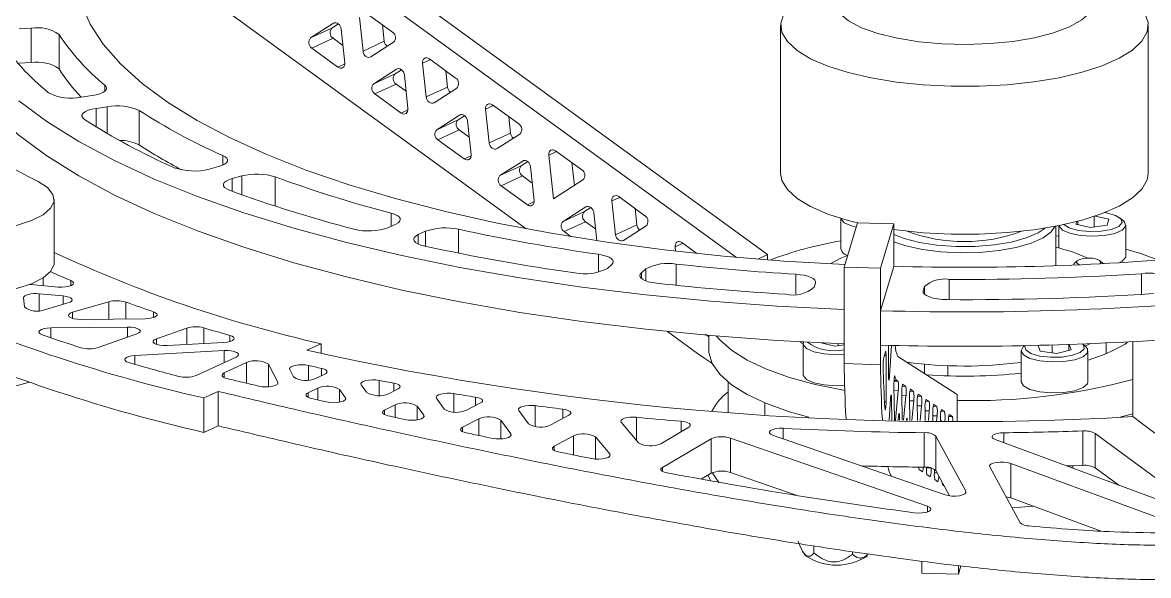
# Model space of a CAD drawing. Header units: millimetres. Extents: x 30 to 313, y 16 to 167.
# Drawn here: x 92.88 to 139.13, y 120.54 to 143.28 of the extents above; entities that cross this region are included whole.
import ezdxf

# ---------------------------------------------------------------- set-up
doc = ezdxf.new("R2010")
doc.units = ezdxf.units.MM

msp = doc.modelspace()

# ---------------------------------------------------------------- linework, layer by layer
at = {"color": 7, "linetype": 'Continuous', "lineweight": 15}
for p, q in [((103.703, 148.13), (123.482, 133.735)), ((102.827, 147.724), (122.2, 133.624)), ((113.558, 134.801), (100.983, 143.953)), ((106.862, 142.103), (106.715, 143.488)), ((106.995, 143.668), (108.075, 142.882)), ((93.237, 143.044), (92.743, 143.017)), ((93.237, 141.63), (93.237, 143.044)), ((105.644, 143.245), (104.711, 142.646)), ((104.711, 142.646), (105.587, 143.052)), ((105.852, 143.222), (105.587, 143.052)), ((106.115, 141.624), (105.968, 143.009)), ((107.738, 142.509), (107.667, 143.179)), ((124.018, 143.168), (124.018, 137.087)), ((139.118, 137.087), (139.118, 143.168)), ((94.377, 141.37), (94.377, 142.784)), ((104.755, 142.23), (105.631, 142.636)), ((106.039, 142.339), (105.631, 142.636)), ((106.862, 142.103), (107.738, 142.509)), ((108.119, 142.466), (107.186, 141.867)), ((105.835, 141.444), (104.755, 142.23)), ((93.237, 141.63), (92.743, 141.603)), ((109.454, 140.216), (109.307, 141.602)), ((109.587, 141.781), (110.668, 140.995)), ((108.237, 141.358), (107.304, 140.759)), ((107.304, 140.759), (108.179, 141.165)), ((108.444, 141.335), (108.179, 141.165)), ((108.708, 139.737), (108.561, 141.122)), ((110.33, 140.622), (110.259, 141.292)), ((107.348, 140.343), (108.224, 140.749)), ((108.632, 140.452), (108.224, 140.749)), ((109.454, 140.216), (110.33, 140.622)), ((95.743, 140.273), (95.286, 140.204)), ((108.428, 139.557), (107.348, 140.343)), ((110.712, 140.58), (109.779, 139.98)), ((96.359, 139.817), (95.903, 139.749)), ((112.047, 138.329), (111.9, 139.715)), ((112.18, 139.895), (113.26, 139.108)), ((97.663, 138.25), (97.663, 139.664)), ((110.829, 139.471), (109.896, 138.872)), ((109.896, 138.872), (110.772, 139.278)), ((111.037, 139.448), (110.772, 139.278)), ((111.3, 137.85), (111.153, 139.235)), ((112.923, 138.735), (112.852, 139.406)), ((109.94, 138.457), (110.816, 138.862)), ((111.225, 138.565), (110.816, 138.862)), ((111.02, 137.67), (109.94, 138.457)), ((112.047, 138.329), (112.923, 138.735)), ((113.304, 138.693), (112.371, 138.094)), ((114.684, 136.027), (114.493, 137.828)), ((114.773, 138.008), (115.853, 137.221)), ((113.422, 137.584), (112.489, 136.985)), ((112.489, 136.985), (113.365, 137.391)), ((113.629, 137.561), (113.365, 137.391)), ((115.544, 136.579), (115.444, 137.519)), ((100.932, 137.356), (100.544, 137.251)), ((101.881, 136.969), (101.494, 136.864)), ((112.533, 136.57), (113.409, 136.976)), ((113.817, 136.678), (113.409, 136.976)), ((113.893, 135.963), (113.746, 137.349)), ((113.613, 135.784), (112.533, 136.57)), ((115.897, 136.806), (114.684, 136.027)), ((94.177, 133.411), (94.177, 136.003)), ((117.365, 136.121), (118.445, 135.335)), ((116.014, 135.698), (115.081, 135.098)), ((116.222, 135.674), (115.957, 135.504)), ((117.232, 134.556), (117.085, 135.941)), ((118.108, 134.962), (118.037, 135.632)), ((115.081, 135.098), (115.957, 135.504)), ((115.125, 134.683), (116.001, 135.089)), ((116.41, 134.792), (116.001, 135.089)), ((116.461, 134.308), (116.339, 135.462)), ((126.493, 135.223), (126.493, 133.976)), ((136.181, 135.095), (136.149, 134.99)), ((136.223, 134.972), (136.223, 135.106)), ((136.897, 134.868), (136.897, 135.304)), ((136.952, 135.323), (137.497, 135.192)), ((137.423, 134.947), (137.497, 135.192)), ((138.109, 135.112), (137.969, 135.235)), ((108.208, 134.987), (107.916, 134.851)), ((109.426, 134.695), (109.134, 134.559)), ((115.413, 134.473), (115.125, 134.683)), ((117.232, 134.556), (118.108, 134.962)), ((118.489, 134.919), (117.556, 134.32)), ((126.63, 133.223), (127.179, 135.047)), ((128.671, 134.997), (127.179, 135.047)), ((128.122, 133.173), (128.671, 134.997)), ((128.671, 134.997), (128.671, 133.253)), ((135.318, 133.281), (135.318, 134.903)), ((135.448, 134.928), (135.448, 134.006)), ((136.749, 134.846), (136.149, 134.99)), ((137.423, 134.947), (136.749, 134.846)), ((138.198, 133.677), (138.198, 134.95)), ((119.958, 134.234), (120.58, 133.781)), ((135.448, 134.494), (135.318, 134.511)), ((119.696, 133.878), (119.678, 134.054)), ((123.083, 133.55), (123.482, 133.735)), ((123.482, 133.735), (123.482, 133.519)), ((138.191, 133.631), (138.198, 133.677)), ((117.077, 133.326), (116.9, 133.17)), ((126.63, 129.26), (126.63, 133.223)), ((128.122, 133.173), (126.63, 133.223)), ((128.671, 133.253), (128.397, 132.341)), ((136.201, 133.487), (136.082, 133.382)), ((137.252, 133.382), (137.133, 133.487)), ((137.252, 133.382), (137.268, 133.366)), ((118.48, 133.149), (118.303, 132.993)), ((128.122, 129.21), (128.122, 133.173)), ((93.176, 132.513), (93.228, 132.507)), ((94.339, 132.403), (93.228, 132.507)), ((125.45, 132.568), (125.4, 132.402)), ((128.397, 132.341), (128.123, 131.431)), ((129.928, 132.419), (129.877, 132.252)), ((92.952, 131.591), (92.921, 131.965)), ((94.546, 132.037), (93.556, 132.13)), ((93.782, 131.471), (94.74, 131.752)), ((94.934, 131.365), (96.416, 131.799)), ((128.123, 131.431), (128.123, 130.017)), ((97.92, 131.101), (95.28, 131.073)), ((97.192, 130.76), (94.034, 130.726)), ((95.982, 129.914), (97.573, 130.479)), ((98.374, 130.277), (99.619, 130.719)), ((120.604, 129.673), (119.367, 130.573)), ((101.151, 130.125), (98.819, 129.998)), ((105.145, 130.075), (104.561, 129.804)), ((105.145, 129.666), (105.145, 130.075)), ((121.068, 130.414), (121.068, 129.827)), ((124.818, 130.151), (124.937, 130.073)), ((124.937, 130.079), (124.937, 128.806)), ((126.238, 129.975), (125.688, 130.107)), ((125.712, 130.101), (125.712, 130.106)), ((126.63, 130.034), (126.238, 129.975)), ((126.386, 129.997), (126.386, 130.076)), ((128.57, 130.005), (128.492, 128.75)), ((134.04, 129.994), (133.981, 129.941)), ((134.68, 129.771), (134.589, 130.006)), ((135.172, 129.703), (135.172, 130.021)), ((135.854, 129.802), (135.854, 130.042)), ((135.865, 130.043), (135.95, 129.826)), ((136.554, 129.941), (136.416, 130.063)), ((136.52, 129.971), (136.749, 130.076)), ((138.486, 130.161), (138.486, 127.069)), ((101.164, 129.788), (97.494, 129.588)), ((101.651, 129.526), (100.005, 128.763)), ((128.253, 129.507), (128.322, 129.736)), ((128.347, 127.687), (128.347, 129.583)), ((128.447, 128.74), (128.447, 129.915)), ((128.834, 129.553), (131.266, 127.981)), ((133.892, 129.779), (133.892, 128.507)), ((135.363, 129.677), (134.68, 129.771)), ((135.363, 129.677), (135.95, 129.826)), ((136.642, 128.507), (136.642, 129.779)), ((102.078, 129.296), (101.166, 128.873)), ((103.365, 128.494), (102.976, 129.228)), ((128.122, 129.21), (126.63, 129.26)), ((129.245, 129.307), (129.228, 129.298)), ((104.013, 128.708), (103.852, 129.011)), ((105.297, 128.823), (104.915, 128.641)), ((100.911, 128.113), (100.327, 127.842)), ((100.911, 128.113), (100.911, 126.699)), ((105.003, 128.247), (104.607, 128.058)), ((106.138, 127.855), (105.899, 128.19)), ((107.009, 128.075), (106.787, 128.385)), ((108.301, 128.213), (107.91, 128.02)), ((121.863, 128.491), (121.863, 127.246)), ((128.693, 126.96), (128.673, 128.388)), ((128.847, 128.138), (128.733, 126.934)), ((128.796, 128.555), (128.842, 128.525)), ((129.028, 128.405), (129.161, 128.319)), ((129.347, 128.199), (129.48, 128.113)), ((100.327, 126.428), (100.327, 127.842)), ((110.2, 127.389), (109.883, 127.833)), ((128.531, 127.79), (128.478, 126.937)), ((128.588, 126.935), (128.575, 127.828)), ((129.009, 126.926), (128.994, 128.044)), ((129.166, 127.932), (129.07, 126.925)), ((129.325, 126.921), (129.312, 127.838)), ((129.485, 127.726), (129.408, 126.92)), ((129.665, 127.993), (129.798, 127.907)), ((129.984, 127.787), (130.117, 127.701)), ((131.266, 127.981), (131.266, 126.903)), ((108.187, 127.561), (107.746, 127.343)), ((109.357, 127.131), (109.088, 127.507)), ((111.69, 127.638), (111.107, 127.337)), ((113.66, 126.781), (113.265, 127.334)), ((123.363, 127.147), (123.363, 127.643)), ((129.641, 126.916), (129.631, 127.632)), ((129.804, 127.52), (129.746, 126.915)), ((129.957, 126.912), (129.95, 127.426)), ((130.122, 127.314), (130.084, 126.911)), ((130.273, 126.909), (130.269, 127.22)), ((130.303, 127.581), (130.436, 127.495)), ((130.622, 127.375), (130.754, 127.289)), ((111.616, 126.986), (110.949, 126.642)), ((112.931, 126.363), (112.523, 126.934)), ((115.322, 127.14), (114.573, 126.733)), ((118.174, 126.001), (117.469, 126.845)), ((128.693, 126.96), (128.693, 126.933)), ((128.862, 127.106), (128.845, 126.93)), ((128.904, 126.928), (128.902, 127.08)), ((130.441, 127.108), (130.422, 126.908)), ((130.589, 126.906), (130.587, 127.013)), ((130.94, 127.169), (131.073, 127.083)), ((138.477, 127.076), (139.394, 126.398)), ((100.911, 126.699), (100.327, 126.428)), ((115.508, 126.285), (114.719, 125.856)), ((120.243, 126.639), (119.09, 125.963)), ((123.687, 126.317), (130.774, 123.859)), ((129.917, 124.998), (129.917, 126.412)), ((131.626, 124.005), (130.392, 126.275)), ((130.392, 124.861), (130.392, 126.275)), ((136.432, 125.071), (136.432, 126.486)), ((136.939, 126.388), (140.412, 123.821)), ((136.939, 124.974), (136.939, 126.388)), ((117, 125.541), (116.416, 126.242)), ((121.158, 126.164), (119.158, 124.991)), ((121.158, 124.75), (121.158, 126.164)), ((121.953, 126.197), (130.045, 123.391)), ((121.953, 124.783), (121.953, 126.197)), ((139.585, 123.641), (132.827, 126.134)), ((129.842, 124.811), (129.709, 124.897)), ((130.344, 124.908), (130.341, 124.872)), ((133.853, 122.713), (132.604, 125.01)), ((140.458, 122.573), (133.467, 125.152)), ((133.467, 123.738), (133.467, 125.152)), ((136.017, 124.957), (136.017, 125.058)), ((136.939, 124.974), (137.903, 124.261)), ((121.158, 124.75), (120.764, 124.518)), ((121.033, 124.688), (121.139, 124.453)), ((121.21, 124.775), (121.484, 124.373)), ((121.953, 124.783), (124.661, 123.844)), ((130.16, 124.605), (130.028, 124.691)), ((130.479, 124.399), (130.346, 124.485)), ((130.958, 123.819), (130.392, 124.861)), ((130.732, 124.236), (130.665, 124.279)), ((137.177, 122.369), (133.467, 123.738)), ((133.521, 123.324), (134.401, 123.393)), ((125.385, 121.762), (125.385, 121.47)), ((124.934, 121.518), (125.035, 121.361)), ((126.965, 121.523), (126.965, 121.418)), ((129.823, 120.643), (129.823, 121.135)), ((131.316, 120.593), (131.316, 120.952)), ((131.42, 120.94), (131.316, 120.593)), ((131.316, 120.593), (129.823, 120.643))]:
    msp.add_line(p, q, dxfattribs=at)
at = {"color": 8, "linetype": 'Continuous', "lineweight": 15}
for p, q in [((105.644, 143.245), (105.681, 143.262)), ((105.835, 141.444), (106.116, 141.574)), ((109.307, 141.602), (109.629, 141.751)), ((108.237, 141.358), (108.273, 141.375)), ((96.261, 140.454), (96.261, 140.7)), ((95.903, 138.987), (95.903, 139.749)), ((96.359, 138.712), (96.359, 139.817)), ((108.428, 139.557), (108.709, 139.687)), ((111.9, 139.715), (112.222, 139.864)), ((110.829, 139.471), (110.866, 139.488)), ((114.493, 137.828), (114.815, 137.977)), ((101.1, 137.415), (101.1, 137.814)), ((111.02, 137.67), (111.301, 137.801)), ((113.422, 137.584), (113.458, 137.601)), ((101.881, 136.201), (101.881, 136.969)), ((103.259, 135.729), (103.259, 136.934)), ((101.494, 136.342), (101.494, 136.864)), ((117.085, 135.941), (117.407, 136.09)), ((113.613, 135.784), (113.894, 135.914)), ((116.014, 135.698), (116.051, 135.714)), ((108.016, 134.898), (108.016, 135.443)), ((109.426, 134.08), (109.426, 134.695)), ((110.785, 133.797), (110.785, 134.779)), ((109.134, 134.17), (109.134, 134.559)), ((119.678, 134.054), (120, 134.203)), ((116.537, 133.014), (116.537, 133.75)), ((119.727, 132.473), (119.727, 133.348)), ((93.731, 132.46), (93.731, 132.789)), ((118.303, 132.757), (118.303, 132.993)), ((118.48, 132.657), (118.48, 133.149)), ((124.637, 132.111), (124.637, 132.929)), ((138.835, 132.103), (138.835, 132.951)), ((94.867, 132.46), (94.867, 132.667)), ((129.928, 132.11), (129.928, 132.419)), ((130.939, 131.885), (130.939, 132.719)), ((93.556, 131.433), (93.556, 132.13)), ((94.546, 131.695), (94.546, 132.037)), ((129.877, 132.186), (129.877, 132.252)), ((94.934, 131.114), (94.934, 131.365)), ((96.416, 131.085), (96.416, 131.799)), ((97.114, 131.092), (97.114, 131.786)), ((98.26, 131.151), (98.26, 131.385)), ((94.034, 130.323), (94.034, 130.726)), ((97.192, 130.344), (97.192, 130.76)), ((99.619, 130.042), (99.619, 130.719)), ((100.318, 130.08), (100.318, 130.729)), ((98.374, 130.049), (98.374, 130.277)), ((101.393, 130.162), (101.393, 130.417)), ((137.388, 130.104), (137.388, 129.665)), ((97.494, 129.226), (97.494, 129.588)), ((101.164, 129.301), (101.164, 129.788)), ((128.347, 129.583), (128.277, 129.586)), ((102.078, 128.449), (102.078, 129.296)), ((102.976, 128.302), (102.976, 129.228)), ((104.627, 128.575), (104.627, 129.178)), ((105.164, 128.76), (105.164, 129.058)), ((129.282, 129.302), (129.282, 129.263)), ((129.925, 129.231), (129.925, 128.848)), ((130.888, 129.17), (130.888, 128.752)), ((101.166, 128.679), (101.166, 128.873)), ((128.492, 128.75), (128.447, 128.751)), ((128.713, 128.737), (128.698, 128.737)), ((103.365, 128.436), (103.365, 128.494)), ((105.003, 127.763), (105.003, 128.247)), ((105.899, 127.671), (105.899, 128.19)), ((107.526, 127.947), (107.526, 128.568)), ((108.131, 128.13), (108.131, 128.452)), ((128.842, 128.525), (128.675, 128.531)), ((128.847, 128.138), (128.676, 128.144)), ((128.796, 128.555), (128.677, 128.559)), ((129.161, 128.319), (129.007, 128.324)), ((129.028, 128.405), (129.025, 128.405)), ((129.48, 128.113), (129.325, 128.118)), ((129.347, 128.199), (129.344, 128.199)), ((104.607, 127.867), (104.607, 128.058)), ((106.138, 127.778), (106.138, 127.855)), ((110.589, 127.264), (110.589, 128.021)), ((111.48, 127.53), (111.48, 127.88)), ((128.347, 127.687), (128.283, 127.689)), ((128.575, 127.828), (128.533, 127.829)), ((129.166, 127.932), (128.995, 127.938)), ((129.485, 127.726), (129.314, 127.732)), ((129.798, 127.907), (129.644, 127.912)), ((129.665, 127.993), (129.663, 127.993)), ((130.117, 127.701), (129.963, 127.706)), ((129.984, 127.787), (129.982, 127.787)), ((107.746, 127.157), (107.746, 127.343)), ((108.187, 127.044), (108.187, 127.561)), ((109.088, 126.943), (109.088, 127.507)), ((113.936, 126.669), (113.936, 127.528)), ((115.069, 127.002), (115.069, 127.383)), ((129.804, 127.52), (129.633, 127.526)), ((130.122, 127.314), (129.951, 127.32)), ((130.436, 127.495), (130.281, 127.5)), ((130.303, 127.581), (130.3, 127.581)), ((130.754, 127.289), (130.6, 127.294)), ((130.622, 127.375), (130.619, 127.375)), ((109.357, 127.054), (109.357, 127.131)), ((111.616, 126.301), (111.616, 126.986)), ((112.523, 126.16), (112.523, 126.934)), ((118.092, 126.098), (118.092, 127.05)), ((119.93, 126.455), (119.93, 126.883)), ((128.733, 126.934), (128.693, 126.935)), ((128.902, 127.08), (128.86, 127.082)), ((130.441, 127.108), (130.27, 127.114)), ((130.641, 126.906), (130.589, 126.908)), ((131.073, 127.083), (130.919, 127.088)), ((130.94, 127.169), (130.938, 127.169)), ((110.949, 126.461), (110.949, 126.642)), ((112.931, 126.286), (112.931, 126.363)), ((115.508, 125.502), (115.508, 126.285)), ((124.125, 126.165), (124.125, 126.597)), ((133.181, 126.003), (133.181, 126.412)), ((114.719, 125.682), (114.719, 125.856)), ((116.416, 125.333), (116.416, 126.242)), ((117, 125.451), (117, 125.541)), ((119.158, 124.826), (119.158, 124.991)), ((130.194, 124.966), (130.015, 124.972)), ((130.445, 124.762), (130.334, 124.766)), ((131.626, 123.945), (131.626, 124.005)), ((130.045, 123.16), (130.045, 123.391))]:
    msp.add_line(p, q, dxfattribs=at)
at = {"color": 7, "linetype": 'Continuous', "lineweight": 15, "flags": 128}
for points in [[(129.418, 145.791), (128.692, 145.662), (127.912, 145.46), (127.256, 145.214), (126.748, 144.932), (126.403, 144.623), (126.234, 144.299), (126.247, 143.97), (126.442, 143.647), (126.81, 143.342), (127.341, 143.065), (128.016, 142.824), (128.811, 142.629), (129.701, 142.487), (130.654, 142.401), (131.638, 142.375), (132.62, 142.409), (133.566, 142.504), (134.444, 142.654), (135.224, 142.856), (135.879, 143.102), (136.388, 143.384), (136.732, 143.693), (136.732, 143.693)], [(138.856, 142.511), (139.071, 142.89), (139.111, 143.275), (138.974, 143.657), (138.663, 144.029), (138.185, 144.379), (137.553, 144.702), (136.78, 144.989), (136.639, 145.032)], [(89.568, 143.969), (89.639, 143.153), (89.894, 142.227), (90.333, 141.309), (90.954, 140.403), (91.753, 139.512), (92.728, 138.641), (93.875, 137.794), (95.187, 136.974), (96.66, 136.184), (98.287, 135.429), (100.06, 134.712), (101.973, 134.036), (104.016, 133.403), (106.18, 132.817), (108.456, 132.28), (110.834, 131.794), (113.304, 131.362), (115.854, 130.986), (118.473, 130.667), (121.15, 130.407), (123.873, 130.206), (126.63, 130.066)], [(95.286, 144.054), (95.653, 143.214), (96.194, 142.384), (96.908, 141.569), (97.791, 140.772), (98.838, 139.998), (100.045, 139.25), (101.405, 138.532), (102.912, 137.848), (104.559, 137.2), (106.338, 136.592), (108.239, 136.026), (110.254, 135.507), (112.373, 135.035), (114.585, 134.614), (116.88, 134.245), (119.247, 133.931), (121.674, 133.672), (124.149, 133.471), (126.66, 133.327), (126.661, 133.327)], [(124.15, 143.637), (124.022, 143.254), (124.071, 142.869), (124.296, 142.491), (124.691, 142.129), (125.248, 141.791), (125.952, 141.486), (126.788, 141.22), (127.737, 140.999), (128.775, 140.83), (129.878, 140.715), (131.021, 140.658), (132.177, 140.66), (133.319, 140.72), (134.419, 140.838), (135.453, 141.01), (136.396, 141.233), (137.225, 141.501), (137.922, 141.809), (138.47, 142.148), (138.856, 142.511), (138.856, 142.511)], [(105.644, 143.245), (105.69, 143.264), (105.741, 143.268), (105.794, 143.255), (105.846, 143.226), (105.891, 143.184), (105.929, 143.132), (105.955, 143.072), (105.968, 143.009)], [(106.862, 142.103), (106.875, 142.04), (106.902, 141.981), (106.939, 141.928), (106.985, 141.886), (107.036, 141.858), (107.089, 141.844), (107.14, 141.848), (107.186, 141.867)], [(105.835, 141.444), (105.886, 141.416), (105.939, 141.403), (105.991, 141.406), (106.037, 141.425), (106.074, 141.46), (106.101, 141.506), (106.115, 141.562), (106.115, 141.624)], [(109.587, 141.781), (109.536, 141.81), (109.483, 141.823), (109.432, 141.82), (109.386, 141.8), (109.348, 141.766), (109.322, 141.719), (109.308, 141.663), (109.307, 141.602)], [(108.237, 141.358), (108.283, 141.378), (108.334, 141.381), (108.387, 141.368), (108.438, 141.339), (108.484, 141.297), (108.521, 141.245), (108.547, 141.185), (108.561, 141.122)], [(96.261, 140.7), (96.314, 140.639), (96.332, 140.576), (96.313, 140.513), (96.259, 140.452), (96.171, 140.396), (96.052, 140.346), (95.908, 140.304), (95.743, 140.273)], [(109.454, 140.216), (109.468, 140.154), (109.494, 140.094), (109.531, 140.041), (109.577, 139.999), (109.628, 139.971), (109.681, 139.958), (109.733, 139.961), (109.779, 139.98)], [(92.728, 140.055), (93.875, 139.208), (95.187, 138.388), (96.66, 137.599), (98.287, 136.844), (100.06, 136.126), (101.973, 135.45), (104.016, 134.817), (106.18, 134.231), (108.456, 133.694), (110.834, 133.208), (113.304, 132.777), (115.854, 132.4), (118.473, 132.081), (121.15, 131.821), (123.873, 131.621), (126.63, 131.481)], [(95.422, 139.294), (95.349, 139.357), (95.316, 139.423), (95.324, 139.49), (95.371, 139.556), (95.457, 139.617), (95.578, 139.67), (95.729, 139.715), (95.903, 139.749)], [(108.428, 139.557), (108.479, 139.529), (108.532, 139.516), (108.583, 139.519), (108.629, 139.539), (108.667, 139.573), (108.694, 139.62), (108.708, 139.676), (108.708, 139.737)], [(112.18, 139.895), (112.129, 139.923), (112.076, 139.936), (112.025, 139.933), (111.979, 139.913), (111.941, 139.879), (111.914, 139.832), (111.9, 139.776), (111.9, 139.715)], [(110.829, 139.471), (110.875, 139.491), (110.927, 139.494), (110.98, 139.481), (111.031, 139.453), (111.076, 139.411), (111.114, 139.358), (111.14, 139.298), (111.153, 139.235)], [(112.047, 138.329), (112.06, 138.267), (112.087, 138.207), (112.124, 138.154), (112.17, 138.112), (112.221, 138.084), (112.274, 138.071), (112.325, 138.074), (112.371, 138.094)], [(111.02, 137.67), (111.072, 137.642), (111.125, 137.629), (111.176, 137.632), (111.222, 137.652), (111.259, 137.686), (111.286, 137.733), (111.3, 137.789), (111.3, 137.85)], [(114.493, 137.828), (114.493, 137.889), (114.507, 137.945), (114.534, 137.992), (114.571, 138.026), (114.617, 138.046), (114.668, 138.049), (114.721, 138.036), (114.773, 138.008)], [(101.1, 137.814), (101.199, 137.759), (101.265, 137.7), (101.296, 137.637), (101.291, 137.574), (101.25, 137.512), (101.174, 137.453), (101.067, 137.401), (100.932, 137.356)], [(113.422, 137.584), (113.468, 137.604), (113.519, 137.607), (113.572, 137.594), (113.623, 137.566), (113.669, 137.524), (113.706, 137.471), (113.733, 137.411), (113.746, 137.349)], [(124.018, 137.087), (124.071, 136.788), (124.296, 136.41), (124.691, 136.048), (125.248, 135.71), (125.952, 135.405), (126.788, 135.139), (127.176, 135.04)], [(138.856, 136.43), (139.071, 136.809), (139.118, 137.087)], [(93.52, 136.748), (93.909, 136.491), (94.128, 136.213), (94.17, 135.926), (94.032, 135.642), (93.72, 135.374), (93.247, 135.134), (92.635, 134.931), (91.91, 134.776), (91.103, 134.674), (90.251, 134.63), (89.39, 134.646), (88.558, 134.722), (87.791, 134.853), (87.123, 135.035), (86.583, 135.259)], [(101.381, 136.383), (101.263, 136.438), (101.179, 136.499), (101.134, 136.564), (101.13, 136.632), (101.165, 136.698), (101.24, 136.76), (101.351, 136.816), (101.494, 136.864)], [(117.085, 135.941), (117.085, 136.003), (117.099, 136.059), (117.126, 136.105), (117.164, 136.14), (117.21, 136.159), (117.261, 136.162), (117.314, 136.149), (117.365, 136.121)], [(128.671, 134.763), (128.775, 134.749), (129.878, 134.634), (131.021, 134.577), (132.177, 134.578), (133.319, 134.639), (134.419, 134.757), (135.453, 134.929), (136.396, 135.152), (137.225, 135.42), (137.922, 135.728), (138.47, 136.067), (138.856, 136.43)], [(113.613, 135.784), (113.664, 135.755), (113.717, 135.742), (113.768, 135.745), (113.814, 135.765), (113.852, 135.799), (113.879, 135.846), (113.893, 135.902), (113.893, 135.963)], [(116.014, 135.698), (116.06, 135.717), (116.112, 135.72), (116.165, 135.707), (116.216, 135.679), (116.262, 135.637), (116.299, 135.584), (116.325, 135.524), (116.339, 135.462)], [(108.016, 135.443), (108.154, 135.399), (108.264, 135.347), (108.342, 135.29), (108.387, 135.228), (108.395, 135.164), (108.367, 135.102), (108.304, 135.042), (108.208, 134.987)], [(126.495, 135.223), (126.498, 135.21), (126.633, 135.048), (126.934, 134.913), (127.123, 134.864)], [(135.653, 134.97), (135.875, 134.833), (136.244, 134.731), (136.701, 134.685), (137.177, 134.7), (137.599, 134.775), (137.902, 134.898), (138.042, 135.05)], [(138.042, 135.05), (137.996, 135.209), (137.771, 135.35), (137.403, 135.451), (137.334, 135.462)], [(138.191, 134.904), (138.148, 135.072), (138.109, 135.112)], [(135.286, 134.896), (135.131, 134.671), (134.797, 134.424), (134.312, 134.208), (133.698, 134.031), (132.985, 133.903), (132.205, 133.828), (131.396, 133.811), (130.595, 133.853), (129.839, 133.951), (129.164, 134.1), (128.671, 134.266)], [(128.671, 134.564), (129.088, 134.401), (129.716, 134.239), (130.436, 134.127), (131.213, 134.071), (132.008, 134.074), (132.781, 134.136), (133.493, 134.254), (134.108, 134.422), (134.596, 134.631), (134.884, 134.826)], [(135.45, 134.928), (135.453, 134.911), (135.588, 134.748), (135.889, 134.613), (136.317, 134.524), (136.813, 134.491), (137.31, 134.521), (137.742, 134.609), (138.049, 134.742), (138.191, 134.904)], [(109.398, 134.086), (109.241, 134.128), (109.113, 134.18), (109.019, 134.239), (108.962, 134.304), (108.946, 134.371), (108.97, 134.437), (109.033, 134.501), (109.134, 134.559)], [(117.232, 134.556), (117.246, 134.493), (117.272, 134.433), (117.309, 134.381), (117.355, 134.339), (117.406, 134.31), (117.459, 134.297), (117.51, 134.3), (117.556, 134.32)], [(119.958, 134.234), (119.907, 134.262), (119.854, 134.275), (119.802, 134.272), (119.756, 134.253), (119.719, 134.218), (119.692, 134.172), (119.678, 134.116), (119.678, 134.054)], [(116.537, 133.75), (116.704, 133.719), (116.851, 133.679), (116.971, 133.63), (117.062, 133.574), (117.119, 133.513), (117.141, 133.45), (117.127, 133.387), (117.077, 133.326)], [(126.761, 133.704), (126.488, 133.586), (126.058, 133.356)], [(139.558, 133.512), (138.759, 133.792), (138.198, 133.955)], [(94.177, 133.411), (94.17, 133.333), (94.032, 133.049), (93.72, 132.781), (93.247, 132.541), (92.635, 132.339), (91.91, 132.183), (91.103, 132.081), (90.251, 132.037), (89.39, 132.053), (88.72, 132.109)], [(136.042, 133.308), (136.078, 133.378), (136.082, 133.382)], [(136.291, 133.319), (136.218, 133.356), (136.17, 133.419), (136.197, 133.483), (136.297, 133.539), (136.452, 133.578), (136.641, 133.594), (136.833, 133.585), (137, 133.551)], [(137, 133.551), (137.117, 133.5), (137.165, 133.437), (137.137, 133.373), (137.12, 133.358)], [(137.926, 133.403), (138.049, 133.469), (138.191, 133.631)], [(118.926, 132.558), (118.742, 132.585), (118.578, 132.624), (118.44, 132.674), (118.336, 132.731), (118.267, 132.794), (118.239, 132.861), (118.251, 132.928), (118.303, 132.993)], [(125.45, 132.568), (125.451, 132.63), (125.418, 132.691), (125.352, 132.749), (125.255, 132.802), (125.13, 132.848), (124.982, 132.885), (124.816, 132.912), (124.637, 132.929)], [(94.339, 132.403), (94.494, 132.397), (94.648, 132.407), (94.784, 132.433), (94.89, 132.471), (94.955, 132.518), (94.974, 132.57), (94.943, 132.621), (94.867, 132.667)], [(93.556, 132.13), (93.441, 132.136), (93.325, 132.133), (93.213, 132.121), (93.114, 132.101), (93.03, 132.074), (92.969, 132.041), (92.932, 132.004), (92.921, 131.965)], [(94.74, 131.752), (94.828, 131.785), (94.886, 131.826), (94.91, 131.869), (94.898, 131.914), (94.851, 131.956), (94.773, 131.992), (94.668, 132.02), (94.546, 132.037)], [(130.855, 131.886), (130.65, 131.894), (130.455, 131.916), (130.277, 131.951), (130.125, 131.998), (130.005, 132.053), (129.921, 132.116), (129.878, 132.183), (129.877, 132.252)], [(95.28, 131.073), (95.128, 131.079), (94.989, 131.1), (94.876, 131.134), (94.799, 131.178), (94.765, 131.228), (94.778, 131.278), (94.836, 131.325), (94.934, 131.365)], [(98.26, 131.385), (98.345, 131.346), (98.394, 131.301), (98.401, 131.252), (98.368, 131.206), (98.295, 131.164), (98.19, 131.131), (98.062, 131.11), (97.92, 131.101)], [(93.686, 130.445), (93.604, 130.484), (93.559, 130.529), (93.553, 130.577), (93.588, 130.623), (93.661, 130.664), (93.766, 130.696), (93.894, 130.718), (94.034, 130.726)], [(97.192, 130.76), (97.338, 130.754), (97.473, 130.735), (97.584, 130.703), (97.664, 130.662), (97.704, 130.615), (97.702, 130.566), (97.657, 130.519), (97.573, 130.479)], [(121.068, 130.361), (120.994, 130.412), (120.918, 130.467)], [(98.374, 130.277), (98.287, 130.234), (98.243, 130.184), (98.247, 130.133), (98.297, 130.084), (98.39, 130.043), (98.517, 130.013), (98.664, 129.998), (98.819, 129.998)], [(101.393, 130.417), (101.488, 130.381), (101.548, 130.339), (101.571, 130.292), (101.553, 130.245), (101.496, 130.202), (101.405, 130.165), (101.287, 130.139), (101.151, 130.125)], [(121.385, 130.387), (121.514, 130.231), (121.996, 129.803), (122.641, 129.399), (123.439, 129.026), (124.376, 128.691), (125.436, 128.4), (126.601, 128.158), (126.652, 128.149)], [(124.951, 130.144), (124.942, 130.04), (125.077, 129.878), (125.378, 129.742), (125.806, 129.653), (126.302, 129.621), (126.63, 129.633)], [(128.447, 129.915), (128.447, 129.962), (128.449, 130.008)], [(134.062, 129.994), (134.053, 129.975), (134.084, 129.816), (134.295, 129.673), (134.654, 129.567), (135.106, 129.516), (135.583, 129.526), (136.012, 129.597)], [(136.012, 129.597), (136.327, 129.716), (136.482, 129.867), (136.451, 130.026), (136.413, 130.065)], [(138.168, 130.054), (138.257, 130.13), (138.27, 130.149)], [(97.244, 129.298), (97.153, 129.334), (97.095, 129.377), (97.074, 129.423), (97.094, 129.47), (97.151, 129.512), (97.242, 129.548), (97.36, 129.574), (97.494, 129.588)], [(101.164, 129.788), (101.311, 129.789), (101.452, 129.775), (101.575, 129.749), (101.67, 129.711), (101.728, 129.666), (101.744, 129.618), (101.718, 129.57), (101.651, 129.526)], [(121.197, 129.28), (120.905, 129.464), (120.604, 129.673)], [(121.068, 129.827), (121.073, 129.719), (121.205, 129.263), (121.514, 128.817), (121.996, 128.388), (122.641, 127.984), (123.439, 127.612), (124.376, 127.277), (125.175, 127.051)], [(128.322, 129.736), (128.327, 129.748), (128.332, 129.75), (128.336, 129.742), (128.34, 129.726), (128.343, 129.7), (128.345, 129.667), (128.347, 129.628), (128.347, 129.583)], [(133.981, 129.941), (133.892, 129.776), (133.988, 129.611), (134.257, 129.468), (134.662, 129.368), (135.149, 129.323), (135.652, 129.339), (136.103, 129.415)], [(136.103, 129.415), (136.441, 129.541), (136.621, 129.698), (136.617, 129.867), (136.554, 129.941)], [(104.627, 129.178), (104.496, 129.199), (104.351, 129.207), (104.207, 129.201), (104.074, 129.181), (103.964, 129.148), (103.887, 129.107), (103.848, 129.06), (103.852, 129.011)], [(105.164, 129.058), (105.241, 129.037), (105.304, 129.011), (105.35, 128.982), (105.379, 128.95), (105.387, 128.917), (105.376, 128.884), (105.346, 128.852), (105.297, 128.823)], [(101.166, 128.873), (101.116, 128.845), (101.085, 128.814), (101.072, 128.782), (101.078, 128.749), (101.103, 128.717), (101.146, 128.688), (101.206, 128.662), (101.279, 128.641)], [(107.526, 128.568), (107.391, 128.586), (107.246, 128.59), (107.104, 128.58), (106.976, 128.557), (106.873, 128.523), (106.804, 128.481), (106.775, 128.433), (106.787, 128.385)], [(124.937, 128.806), (124.942, 128.767), (125.077, 128.605), (125.378, 128.47), (125.806, 128.38), (126.302, 128.348), (126.646, 128.361)], [(128.447, 128.74), (128.448, 128.672), (128.452, 128.618), (128.457, 128.584), (128.464, 128.574), (128.472, 128.587), (128.479, 128.624), (128.486, 128.68), (128.492, 128.75)], [(128.713, 128.737), (128.707, 128.749), (128.699, 128.741), (128.692, 128.711), (128.685, 128.663), (128.68, 128.602), (128.675, 128.531), (128.673, 128.458), (128.673, 128.388)], [(102.583, 128.329), (102.714, 128.307), (102.859, 128.298), (103.005, 128.304), (103.14, 128.324), (103.251, 128.356), (103.33, 128.397), (103.369, 128.445), (103.365, 128.494)], [(108.131, 128.452), (108.215, 128.432), (108.285, 128.407), (108.339, 128.377), (108.372, 128.345), (108.386, 128.311), (108.378, 128.277), (108.349, 128.244), (108.301, 128.213)], [(133.892, 128.507), (133.892, 128.504), (133.988, 128.338), (134.257, 128.196), (134.662, 128.095), (135.149, 128.05), (135.652, 128.067), (136.103, 128.143)], [(136.103, 128.143), (136.441, 128.268), (136.621, 128.425), (136.642, 128.507)], [(104.607, 128.058), (104.558, 128.03), (104.528, 127.998), (104.516, 127.966), (104.524, 127.933), (104.551, 127.902), (104.595, 127.873), (104.656, 127.847), (104.731, 127.826)], [(105.368, 127.679), (105.503, 127.657), (105.651, 127.65), (105.8, 127.657), (105.935, 127.679), (106.044, 127.713), (106.118, 127.756), (106.151, 127.805), (106.138, 127.855)], [(110.589, 128.021), (110.455, 128.036), (110.315, 128.037), (110.178, 128.025), (110.057, 128.002), (109.961, 127.967), (109.897, 127.926), (109.87, 127.88), (109.883, 127.833)], [(111.48, 127.88), (111.572, 127.861), (111.649, 127.837), (111.71, 127.808), (111.75, 127.775), (111.769, 127.74), (111.764, 127.704), (111.738, 127.67), (111.69, 127.638)], [(128.3, 127.42), (128.305, 127.375), (128.312, 127.355), (128.32, 127.362), (128.328, 127.395), (128.336, 127.451), (128.342, 127.524), (128.346, 127.605), (128.347, 127.687)], [(128.531, 127.79), (128.536, 127.856), (128.542, 127.911), (128.55, 127.948), (128.557, 127.965), (128.564, 127.96), (128.569, 127.934), (128.573, 127.888), (128.575, 127.828)], [(107.746, 127.343), (107.7, 127.314), (107.671, 127.283), (107.661, 127.25), (107.67, 127.217), (107.699, 127.186), (107.745, 127.157), (107.807, 127.132), (107.884, 127.111)], [(113.936, 127.528), (113.804, 127.538), (113.668, 127.537), (113.538, 127.524), (113.424, 127.499), (113.334, 127.465), (113.275, 127.424), (113.252, 127.379), (113.265, 127.334)], [(115.069, 127.383), (115.167, 127.367), (115.253, 127.343), (115.321, 127.315), (115.368, 127.281), (115.393, 127.245), (115.393, 127.209), (115.369, 127.173), (115.322, 127.14)], [(128.862, 127.106), (128.868, 127.155), (128.874, 127.192), (128.88, 127.213), (128.887, 127.218), (128.892, 127.205), (128.897, 127.177), (128.9, 127.134), (128.902, 127.08)], [(137.961, 127.051), (138.214, 127.118), (138.486, 127.194)], [(108.595, 126.954), (108.729, 126.933), (108.877, 126.926), (109.024, 126.934), (109.157, 126.956), (109.265, 126.99), (109.338, 127.034), (109.369, 127.082), (109.357, 127.131)], [(118.092, 127.05), (117.961, 127.056), (117.829, 127.052), (117.706, 127.035), (117.6, 127.009), (117.519, 126.974), (117.468, 126.933), (117.451, 126.889), (117.469, 126.845)], [(119.93, 126.883), (120.037, 126.869), (120.132, 126.848), (120.211, 126.82), (120.268, 126.787), (120.3, 126.75), (120.307, 126.712), (120.287, 126.674), (120.243, 126.639)], [(129.183, 126.923), (129.186, 126.949), (129.193, 126.986), (129.199, 127.007), (129.205, 127.012), (129.211, 126.999), (129.216, 126.971), (129.219, 126.928), (129.219, 126.923)], [(110.949, 126.642), (110.904, 126.613), (110.877, 126.581), (110.869, 126.549), (110.88, 126.516), (110.911, 126.485), (110.959, 126.456), (111.023, 126.431), (111.1, 126.411)], [(112.178, 126.183), (112.313, 126.163), (112.46, 126.158), (112.605, 126.166), (112.736, 126.189), (112.842, 126.223), (112.913, 126.266), (112.944, 126.314), (112.931, 126.363)], [(124.125, 126.597), (123.97, 126.597), (123.823, 126.582), (123.697, 126.551), (123.604, 126.51), (123.555, 126.461), (123.553, 126.409), (123.598, 126.36), (123.687, 126.317)], [(133.181, 126.412), (133.042, 126.404), (132.915, 126.383), (132.811, 126.351), (132.738, 126.31), (132.702, 126.265), (132.705, 126.218), (132.748, 126.173), (132.827, 126.134)], [(114.719, 125.856), (114.676, 125.827), (114.651, 125.795), (114.646, 125.762), (114.659, 125.73), (114.692, 125.699), (114.742, 125.671), (114.808, 125.646), (114.887, 125.627)], [(116.265, 125.353), (116.402, 125.334), (116.549, 125.33), (116.694, 125.34), (116.823, 125.364), (116.926, 125.399), (116.993, 125.443), (117.019, 125.492), (117, 125.541)], [(119.158, 124.991), (119.118, 124.961), (119.097, 124.929), (119.095, 124.896), (119.112, 124.864), (119.148, 124.833), (119.201, 124.805), (119.269, 124.782), (119.35, 124.763)], [(132.604, 125.01), (132.601, 125.064), (132.649, 125.115), (132.744, 125.159), (132.875, 125.19), (133.029, 125.205), (133.19, 125.204), (133.341, 125.185), (133.467, 125.152)], [(135.764, 125.05), (136.027, 125.058), (136.432, 125.071)], [(131.626, 124.005), (131.629, 123.952), (131.582, 123.901), (131.49, 123.858), (131.362, 123.826), (131.21, 123.81), (131.051, 123.81), (130.901, 123.827), (130.774, 123.859)], [(133.272, 123.782), (133.341, 123.771), (133.467, 123.738)], [(129.499, 123.12), (129.664, 123.109), (129.832, 123.116), (129.982, 123.141), (130.099, 123.182), (130.168, 123.233), (130.182, 123.289), (130.14, 123.344), (130.045, 123.391)], [(137.031, 122.36), (137.096, 122.373), (137.141, 122.383)]]:
    msp.add_lwpolyline(points, dxfattribs=at)
at = {"color": 7, "linetype": 'Continuous', "lineweight": 15}
for centre, radius, start, end in [((93.493, 141.543), 1.523, 54.5458, 99.7013), ((105.773, 142.861), 0.266, 134.3173, 237.7976), ((100.043, 147.928), 9.699, 213.1807, 231.0562), ((101.988, 147.772), 9.1, 213.2395, 230.9975), ((104.897, 142.455), 0.266, 134.3173, 237.7976), ((108.051, 142.543), 0.315, 186.1191, 231.3865), ((107.933, 142.657), 0.266, 314.3173, 57.7976), ((93.493, 140.129), 1.523, 54.5458, 99.7013), ((100.989, 145.588), 7.843, 212.5365, 223.3477), ((108.365, 140.975), 0.266, 134.3173, 237.7976), ((101.32, 153.052), 18.074, 222.6234, 244.432), ((107.489, 140.569), 0.266, 134.3173, 237.7976), ((110.644, 140.656), 0.315, 186.1191, 231.3865), ((110.526, 140.77), 0.266, 314.3173, 57.7976), ((94.874, 142.205), 2.042, 243, 281.6615), ((96.768, 137.673), 2.183, 65.7973, 100.7815), ((109.509, 161.051), 25.919, 237.0767, 246.3452), ((110.87, 160.085), 24.32, 237.1072, 246.3146), ((110.958, 139.088), 0.266, 134.3173, 237.7976), ((110.082, 138.682), 0.266, 134.3173, 237.7976), ((113.118, 138.883), 0.266, 314.3173, 57.7976), ((96.884, 136.676), 1.756, 63.6777, 91.0776), ((113.236, 138.769), 0.315, 186.1191, 231.3865), ((109.464, 156.298), 21.564, 236.8189, 242.2132), ((113.551, 137.201), 0.266, 134.3173, 237.7976), ((99.923, 139.639), 2.467, 250.7447, 284.5695), ((102.507, 134.5), 2.547, 72.8188, 104.2146), ((120.758, 184.445), 50.632, 249.781, 255.4246), ((112.675, 136.795), 0.266, 134.3173, 237.7976), ((115.711, 136.996), 0.266, 314.3173, 57.7976), ((120.047, 187.013), 53.961, 249.7623, 255.4434), ((115.267, 134.908), 0.266, 134.3173, 237.7976), ((116.143, 135.314), 0.266, 134.3173, 237.7976), ((118.304, 135.109), 0.266, 314.3173, 57.7976), ((107.091, 137.16), 2.452, 255.6933, 289.6726), ((110.251, 132.389), 2.449, 77.4208, 109.6895), ((128.02, 214.512), 81.574, 257.80207, 261.9075), ((118.421, 134.995), 0.315, 186.1191, 231.3865), ((131.568, 140.975), 6.705, 249.5091, 290.4909), ((129.249, 118.422), 16.121, 99.8447, 110.601), ((117.127, 183.037), 54.301, 244.9985, 257.2522), ((127.787, 219.057), 86.939, 257.78847, 261.9211), ((126.841, 134.052), 0.356, 192.2054, 256.9698), ((133.623, 126.883), 7.354, 65.8492, 76.6788), ((119.391, 131.443), 1.934, 80.0092, 118.105), ((131.063, 237.422), 104.69, 263.78334, 266.48097), ((131.576, 240.647), 107.431, 268.45058, 275.0212), ((110.75, 170.282), 40.831, 245.8118, 247.1075), ((115.97, 134.943), 2.002, 258.448, 297.6607), ((131.584, 245.226), 112.509, 269.67169, 273.69522), ((139.121, 131.511), 1.468, 52.5113, 101.2207), ((131.032, 243.492), 111.592, 263.77198, 266.50223), ((124.516, 133.438), 1.362, 257.6212, 310.4928), ((130.738, 131.542), 1.194, 80.2989, 132.7412), ((96.743, 130.569), 1.273, 73.0425, 104.9023), ((131.603, 253.629), 122.248, 268.36844, 275.93959), ((131.585, 251.797), 119.914, 269.65136, 273.70531), ((115.016, 192.33), 66.139, 246.42547, 257.16821), ((93.468, 132.228), 0.82, 230.9583, 292.5004), ((115.745, 183.076), 54.568, 250.0366, 251.3111), ((114.786, 190.015), 63.197, 250.49577, 252.01047), ((99.986, 129.498), 1.275, 74.9028, 106.7293), ((119.783, 195.727), 67.85, 253.32828, 254.2739), ((115.016, 190.916), 66.139, 246.42547, 257.16821), ((126.216, 131.664), 1.884, 234.205, 282.6943), ((131.573, 254.267), 124.298, 268.4093, 274.08346), ((129.701, 130.004), 0.977, 180.1355, 207.4929), ((134.606, 136.261), 7.156, 286.5306, 299.853), ((95.616, 131.125), 1.266, 254.0536, 286.8026), ((131.34, 250.521), 123.652, 257.49239, 273.30902), ((129.919, 129.213), 1.691, 169.983, 182.1556), ((119.42, 205.081), 78.96, 253.68914, 255.2287), ((102.463, 128.425), 0.952, 57.4137, 113.8872), ((124.17, 214.978), 87.998, 257.16846, 257.52668), ((172.254, 129.597), 45.626, 180.4229, 183.2774), ((173.78, 129.548), 45.659, 180.4235, 183.2691), ((163.83, 129.753), 35.606, 180.9707, 183.7564), ((131.568, 146.98), 17.825, 262.3657, 277.4923), ((99.592, 129.918), 1.226, 255.6576, 289.6731), ((104.526, 129.51), 0.952, 237.4106, 294.151), ((129.047, 128.779), 0.337, 187.2156, 221.7104), ((131.565, 150.672), 21.931, 265.919, 276.0911), ((131.929, 152.756), 25.022, 268.4824, 285.193), ((90.01, 138.562), 10.545, 257.5965, 287.3075), ((105.395, 127.339), 0.989, 59.3639, 113.3663), ((126.352, 225.49), 98.734, 259.00769, 259.36555), ((127.609, 128.314), 1.251, 351.9032, 9.7021), ((129.969, 128.133), 0.98, 163.8855, 185.229), ((127.928, 128.108), 1.251, 351.9032, 9.7021), ((130.288, 127.927), 0.98, 163.8855, 185.229), ((128.246, 127.902), 1.251, 351.9032, 9.7021), ((107.513, 128.924), 0.988, 239.3441, 293.7313), ((128.193, 236.015), 109.42, 260.74204, 261.21434), ((123.325, 126.191), 2.404, 127.4721, 152.6391), ((130.607, 127.721), 0.98, 163.8855, 185.229), ((128.565, 127.696), 1.251, 351.9032, 9.7021), ((130.926, 127.515), 0.98, 163.8855, 185.229), ((128.884, 127.49), 1.251, 351.9032, 9.7021), ((108.585, 126.657), 0.988, 59.3441, 113.7313), ((110.704, 128.237), 0.986, 239.3162, 294.1357), ((129.63, 246.044), 119.551, 262.45661, 263.00393), ((131.244, 127.309), 0.98, 163.8855, 185.229), ((129.203, 127.284), 1.251, 351.9032, 9.7021), ((131.563, 127.103), 0.98, 163.8855, 185.229), ((129.521, 127.078), 1.251, 351.9032, 9.7021), ((112.02, 126.086), 0.986, 59.3162, 114.1357), ((114.163, 127.627), 0.984, 239.2735, 294.633), ((130.796, 256.657), 130.228, 264.40176, 265.21351), ((131.728, 126.934), 0.822, 163.4115, 182.0781), ((130.51, 126.945), 0.58, 355.9393, 13.7841), ((115.92, 125.368), 1.005, 60.4219, 114.2106), ((131.534, 267.782), 141.379, 266.99622, 269.34466), ((129.993, 125.783), 0.634, 50.9738, 96.8636), ((131.58, 268.731), 142.328, 270.64452, 271.95357), ((136.519, 125.571), 0.919, 62.8296, 95.4346), ((118.668, 126.869), 0.999, 240.3306, 294.9557), ((121.601, 125.09), 1.162, 72.3532, 112.4191), ((131.558, 267.459), 142.471, 268.30257, 269.34019), ((129.697, 125.277), 1.305, 191.1988, 209.9847), ((129.994, 124.989), 0.3, 177.7284, 197.914), ((129.394, 124.98), 0.479, 339.3398, 2.2437), ((129.993, 124.369), 0.634, 50.9738, 96.8636), ((130.897, 124.876), 0.889, 172.369, 192.0005), ((129.219, 124.877), 0.98, 343.8855, 5.229), ((136.519, 124.156), 0.919, 62.8296, 95.4346), ((121.601, 123.676), 1.162, 72.3532, 112.4191), ((131.579, 124.696), 1.251, 171.9032, 189.7021), ((129.736, 124.623), 0.776, 343.2092, 1.2367), ((130.954, 124.372), 0.304, 177.5604, 197.86), ((134.191, 123.084), 0.502, 227.6097, 272.3057), ((126.312, 123.25), 2.281, 235.9429, 304.0571)]:
    msp.add_arc(centre, radius, start, end, dxfattribs=at)
for points, knots in [([(101.279, 128.641), (101.521, 128.583), (101.955, 128.478), (102.39, 128.375), (102.583, 128.329)], [0, 0, 0, 0, 0.5567615, 1, 1, 1, 1]), ([(100.911, 128.113), (102.019, 127.851), (104.334, 127.302), (107.988, 126.482), (111.902, 125.642), (115.992, 124.816), (120.168, 124.032), (124.064, 123.367), (127.609, 122.829), (130.745, 122.415), (133.744, 122.091), (136.563, 121.876), (139.174, 121.765), (140.821, 121.816), (141.598, 121.841)], [0, 0, 0, 0, 0.089484, 0.18707, 0.290094, 0.395921, 0.501963, 0.605703, 0.684032, 0.75837, 0.827741, 0.891359, 0.948752, 1, 1, 1, 1]), ([(104.731, 127.826), (104.85, 127.798), (105.062, 127.749), (105.274, 127.701), (105.368, 127.679)], [0, 0, 0, 0, 0.558057, 1, 1, 1, 1]), ([(107.884, 127.111), (108.016, 127.082), (108.253, 127.029), (108.49, 126.977), (108.595, 126.954)], [0, 0, 0, 0, 0.558668, 1, 1, 1, 1]), ([(100.911, 126.699), (102.019, 126.436), (104.334, 125.888), (107.988, 125.067), (111.902, 124.228), (115.992, 123.402), (120.168, 122.618), (124.064, 121.953), (127.609, 121.415), (130.745, 121.001), (133.744, 120.677), (136.563, 120.462), (139.174, 120.351), (140.821, 120.402), (141.598, 120.426)], [0, 0, 0, 0, 0.089484, 0.18707, 0.290094, 0.395921, 0.501963, 0.605703, 0.684032, 0.75837, 0.827741, 0.891359, 0.948752, 1, 1, 1, 1]), ([(111.1, 126.411), (111.3, 126.368), (111.659, 126.292), (112.02, 126.216), (112.178, 126.183)], [0, 0, 0, 0, 0.558922, 1, 1, 1, 1]), ([(114.887, 125.627), (115.143, 125.575), (115.602, 125.483), (116.062, 125.392), (116.265, 125.353)], [0, 0, 0, 0, 0.559713, 1, 1, 1, 1]), ([(119.35, 124.763), (121.253, 124.419), (124.563, 123.82), (128.027, 123.329), (129.499, 123.12)], [0, 0, 0, 0, 0.5750423, 1, 1, 1, 1]), ([(134.212, 122.582), (134.814, 122.531), (135.971, 122.431), (137.936, 122.313), (139.307, 122.301), (140.104, 122.295)], [0, 0, 0, 0, 0.3123039, 0.6003412, 1, 1, 1, 1]), ([(124.732, 121.953), (124.791, 121.807), (124.882, 121.579), (125.035, 121.374), (125.174, 121.311), (125.291, 121.367), (125.359, 121.442), (125.385, 121.47)], [0, 0, 0, 0, 0.299138, 0.468142, 0.637981, 0.862832, 1, 1, 1, 1]), ([(125.385, 121.47), (125.462, 121.41), (125.636, 121.273), (125.926, 121.131), (126.242, 121.089), (126.584, 121.164), (126.814, 121.304), (126.951, 121.407), (126.965, 121.418)], [0, 0, 0, 0, 0.167733, 0.376917, 0.537013, 0.696988, 0.969137, 1, 1, 1, 1]), ([(126.965, 121.418), (127.048, 121.352), (127.178, 121.251), (127.394, 121.267), (127.527, 121.336), (127.588, 121.416), (127.598, 121.428)], [0, 0, 0, 0, 0.4482489, 0.7014964, 0.9559955, 1, 1, 1, 1])]:
    msp.add_open_spline(points, degree=3, knots=knots, dxfattribs=at)

doc.saveas('drawing.dxf')
